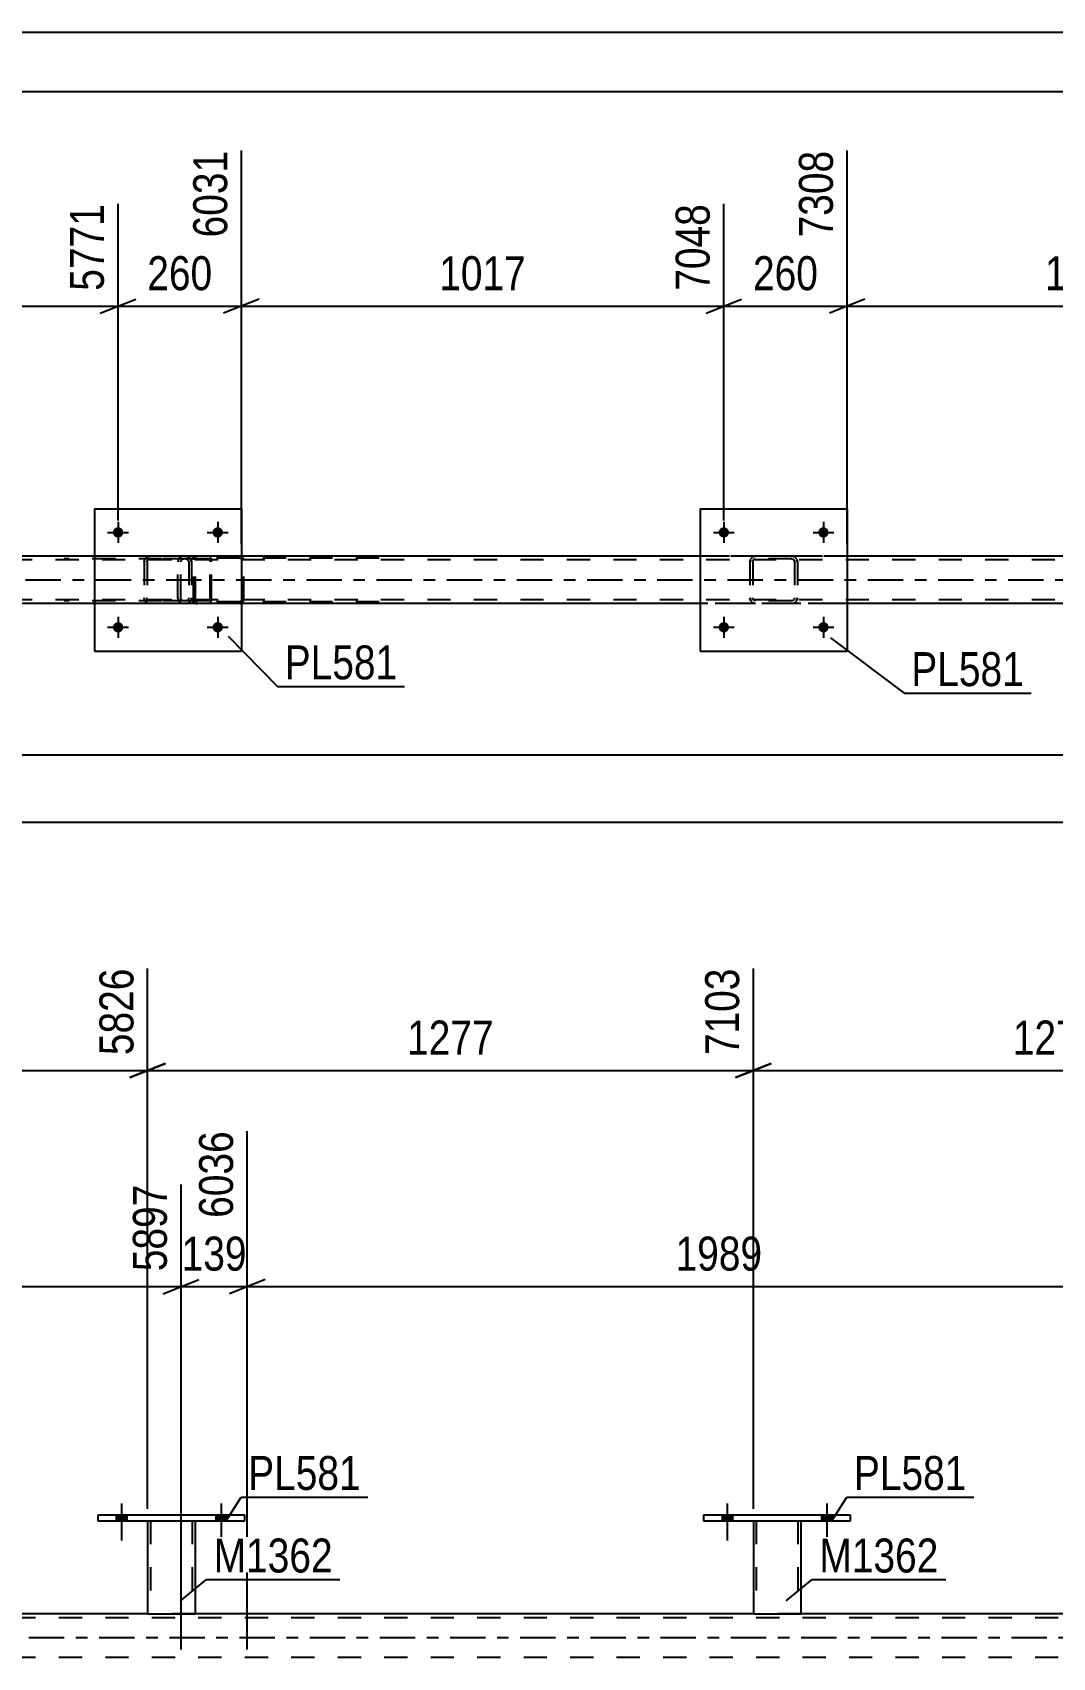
# Model space of a CAD drawing. Header units: millimetres. Extents: x 0 to 841, y 0 to 594.
# Drawn here: x 273 to 359, y 457 to 594 of the extents above; entities that cross this region are included whole.
import ezdxf

# ---------------------------------------------------------------- set-up
doc = ezdxf.new("R2010")
doc.units = ezdxf.units.MM
doc.linetypes.add('DXK_LINE_DOT2', pattern=[3.9198, 1.9599, -1.9599])
doc.linetypes.add('DXK_LINE_DOT3', pattern=[5.9187, 2.979, -0.9799, 0.9799, -0.9799])
doc.styles.add('Arial Narrow', font='ARIALN.TTF', dxfattribs={"height": 0.2})

# ---------------------------------------------------------------- blocks, each defined once
blk = doc.blocks.new('Unknown-814748373-1133')
at = {"color": 5, "linetype": 'Continuous'}
for p, q in [((841, 594), (0, 594)), ((836, 589), (5, 589))]:
    blk.add_line(p, q, dxfattribs=at)
blk = doc.blocks.new('Bolt-814748373-4834 - 4824')
at = {"linetype": 'Continuous'}
for points in [[(280.63, 551.84, -1), (279.75, 551.84, -1)], [(289.03, 551.84, -1), (288.15, 551.84, -1)]]:
    blk.add_hatch(color=1, dxfattribs=at).paths.add_polyline_path(points)
at = {"color": 1, "linetype": 'Continuous'}
for p, q in [((280.19, 552.72), (280.19, 550.96)), ((288.59, 552.72), (288.59, 550.96)), ((279.31, 551.84), (281.07, 551.84)), ((287.71, 551.84), (289.47, 551.84))]:
    blk.add_line(p, q, dxfattribs=at)
blk = doc.blocks.new('Bolt-814748373-4835 - 4824')
at = {"linetype": 'Continuous'}
for points in [[(280.63, 543.84, -1), (279.75, 543.84, -1)], [(289.03, 543.84, -1), (288.15, 543.84, -1)]]:
    blk.add_hatch(color=1, dxfattribs=at).paths.add_polyline_path(points)
at = {"color": 1, "linetype": 'Continuous'}
for p, q in [((280.19, 544.72), (280.19, 542.96)), ((288.59, 544.72), (288.59, 542.96)), ((279.31, 543.84), (281.07, 543.84)), ((287.71, 543.84), (289.47, 543.84))]:
    blk.add_line(p, q, dxfattribs=at)
blk = doc.blocks.new('Bolt-814748373-4836 - 4824')
at = {"linetype": 'Continuous'}
for points in [[(331.71, 551.84, -1), (330.83, 551.84, -1)], [(340.11, 551.84, -1), (339.23, 551.84, -1)]]:
    blk.add_hatch(color=1, dxfattribs=at).paths.add_polyline_path(points)
at = {"color": 1, "linetype": 'Continuous'}
for p, q in [((331.27, 552.72), (331.27, 550.96)), ((339.67, 552.72), (339.67, 550.96)), ((330.39, 551.84), (332.15, 551.84)), ((338.79, 551.84), (340.55, 551.84))]:
    blk.add_line(p, q, dxfattribs=at)
blk = doc.blocks.new('Bolt-814748373-4837 - 4824')
at = {"linetype": 'Continuous'}
for points in [[(331.71, 543.84, -1), (330.83, 543.84, -1)], [(340.11, 543.84, -1), (339.23, 543.84, -1)]]:
    blk.add_hatch(color=1, dxfattribs=at).paths.add_polyline_path(points)
at = {"color": 1, "linetype": 'Continuous'}
for p, q in [((331.27, 544.72), (331.27, 542.96)), ((339.67, 544.72), (339.67, 542.96)), ((330.39, 543.84), (332.15, 543.84)), ((338.79, 543.84), (340.55, 543.84))]:
    blk.add_line(p, q, dxfattribs=at)
blk = doc.blocks.new('Part-814748373-4888 - 4824')
at = {"color": 2, "linetype": 'Continuous'}
for p, q in [((329.27, 553.84), (329.27, 541.84)), ((329.27, 553.84), (341.67, 553.84)), ((341.67, 553.84), (341.67, 541.84)), ((329.27, 541.84), (341.67, 541.84))]:
    blk.add_line(p, q, dxfattribs=at)
blk = doc.blocks.new('Part-814748373-4960 - 4824')
at = {"color": 7, "linetype": 'DXK_LINE_DOT2'}
for p, q in [((287.81, 549.84), (275.65, 549.84)), ((287.81, 549.6), (275.65, 549.6)), ((285.26, 549.54), (285.22, 549.36)), ((285.49, 549.45), (285.54, 549.53)), ((285.72, 549.84), (285.53, 549.8)), ((285.54, 549.53), (285.62, 549.58)), ((285.62, 549.58), (285.72, 549.6)), ((286.54, 549.6), (286.54, 549.84)), ((287.91, 549.8), (287.81, 549.84)), ((287.81, 549.6), (287.86, 549.58)), ((287.86, 549.58), (287.91, 549.53)), ((288, 549.7), (287.91, 549.8)), ((287.91, 549.53), (287.94, 549.45)), ((288.06, 549.54), (288, 549.7)), ((288.08, 549.36), (288.06, 549.54)), ((285.22, 546.32), (285.22, 549.36)), ((285.47, 549.36), (285.49, 549.45)), ((285.47, 546.32), (285.47, 549.36)), ((287.94, 549.45), (287.95, 549.36)), ((287.95, 546.32), (287.95, 549.36)), ((288.08, 546.32), (288.08, 549.36)), ((287.81, 546.08), (275.65, 546.08)), ((287.81, 545.84), (275.65, 545.84)), ((285.22, 546.32), (285.26, 546.13)), ((285.49, 546.22), (285.47, 546.32)), ((285.54, 546.15), (285.49, 546.22)), ((285.53, 545.87), (285.72, 545.84)), ((285.62, 546.09), (285.54, 546.15)), ((285.72, 546.08), (285.62, 546.09)), ((286.54, 545.84), (286.54, 546.08)), ((287.86, 546.09), (287.81, 546.08)), ((287.81, 545.84), (287.91, 545.87)), ((287.91, 546.15), (287.86, 546.09)), ((287.94, 546.22), (287.91, 546.15)), ((287.91, 545.87), (288, 545.98)), ((287.95, 546.32), (287.94, 546.22)), ((288, 545.98), (288.06, 546.13)), ((288.06, 546.13), (288.08, 546.32))]:
    blk.add_line(p, q, dxfattribs=at)
for centre, start, end in [((285.71, 549.34), 111.1941, 156.1506), ((285.71, 546.33), 203.8494, 248.8059)]:
    blk.add_arc(centre, 0.492, start, end, dxfattribs=at)
blk = doc.blocks.new('Part-814748373-4882 - 4824')
at = {"color": 2, "linetype": 'Continuous'}
for p, q in [((278.19, 553.84), (278.19, 541.84)), ((278.19, 553.84), (290.59, 553.84)), ((290.59, 553.84), (290.59, 541.84)), ((278.19, 541.84), (290.59, 541.84))]:
    blk.add_line(p, q, dxfattribs=at)
blk = doc.blocks.new('Part-814748373-4883 - 4824')
at = {"color": 7, "linetype": 'DXK_LINE_DOT2'}
for p, q in [((282.39, 549.36), (282.43, 549.54)), ((282.43, 549.54), (282.39, 549.36)), ((282.65, 549.45), (282.7, 549.53)), ((282.69, 549.8), (282.87, 549.84)), ((282.87, 549.84), (282.69, 549.8)), ((282.7, 549.53), (282.78, 549.58)), ((282.78, 549.58), (282.87, 549.6)), ((285.91, 549.84), (282.87, 549.84)), ((285.91, 549.6), (282.87, 549.6)), ((285.91, 549.84), (286.09, 549.8)), ((286.09, 549.8), (285.91, 549.84)), ((285.91, 549.6), (286, 549.58)), ((286, 549.58), (286.08, 549.53)), ((286.08, 549.53), (286.13, 549.45)), ((286.35, 549.54), (286.39, 549.36)), ((286.39, 549.36), (286.35, 549.54)), ((282.39, 549.36), (282.39, 546.32)), ((282.63, 549.36), (282.65, 549.45)), ((282.63, 549.36), (282.63, 546.32)), ((286.13, 549.45), (286.15, 549.36)), ((286.15, 549.36), (286.15, 546.32)), ((286.39, 549.36), (286.39, 546.32)), ((282.43, 546.13), (282.39, 546.32)), ((282.39, 546.32), (282.43, 546.13)), ((282.65, 546.22), (282.63, 546.32)), ((282.7, 546.15), (282.65, 546.22)), ((282.87, 545.84), (282.69, 545.87)), ((282.69, 545.87), (282.87, 545.84)), ((282.78, 546.09), (282.7, 546.15)), ((282.87, 546.08), (282.78, 546.09)), ((285.91, 546.08), (282.87, 546.08)), ((285.91, 545.84), (282.87, 545.84)), ((286, 546.09), (285.91, 546.08)), ((286.09, 545.87), (285.91, 545.84)), ((285.91, 545.84), (286.09, 545.87)), ((286.08, 546.15), (286, 546.09)), ((286.13, 546.22), (286.08, 546.15)), ((286.15, 546.32), (286.13, 546.22)), ((286.39, 546.32), (286.35, 546.13)), ((286.35, 546.13), (286.39, 546.32))]:
    blk.add_line(p, q, dxfattribs=at)
at = {"color": 7, "linetype": 'DXK_LINE_DOT3'}
blk.add_line((284.39, 547.84), (284.39, 547.84), dxfattribs=at)
at = {"color": 7, "linetype": 'DXK_LINE_DOT2'}
for centre, start, end in [((282.87, 549.36), 112.5, 157.5), ((282.87, 549.36), 112.5, 157.5), ((285.91, 549.36), 22.5, 67.5), ((285.91, 549.36), 22.5, 67.5), ((282.87, 546.32), 202.5, 247.5), ((282.87, 546.32), 202.5, 247.5), ((285.91, 546.32), 292.5, 337.5), ((285.91, 546.32), 292.5, 337.5)]:
    blk.add_arc(centre, 0.48, start, end, dxfattribs=at)
blk = doc.blocks.new('Part-814748373-4889 - 4824')
at = {"color": 7, "linetype": 'DXK_LINE_DOT2'}
for p, q in [((333.47, 549.36), (333.51, 549.54)), ((333.51, 549.54), (333.47, 549.36)), ((333.73, 549.45), (333.78, 549.53)), ((333.77, 549.8), (333.95, 549.84)), ((333.95, 549.84), (333.77, 549.8)), ((333.78, 549.53), (333.86, 549.58)), ((333.86, 549.58), (333.95, 549.6)), ((336.99, 549.84), (333.95, 549.84)), ((336.99, 549.6), (333.95, 549.6)), ((336.99, 549.84), (337.17, 549.8)), ((337.17, 549.8), (336.99, 549.84)), ((336.99, 549.6), (337.08, 549.58)), ((337.08, 549.58), (337.16, 549.53)), ((337.16, 549.53), (337.21, 549.45)), ((337.43, 549.54), (337.47, 549.36)), ((337.47, 549.36), (337.43, 549.54)), ((333.47, 549.36), (333.47, 546.32)), ((333.71, 549.36), (333.73, 549.45)), ((333.71, 549.36), (333.71, 546.32)), ((337.21, 549.45), (337.23, 549.36)), ((337.23, 549.36), (337.23, 546.32)), ((337.47, 549.36), (337.47, 546.32)), ((333.51, 546.13), (333.47, 546.32)), ((333.47, 546.32), (333.51, 546.13)), ((333.73, 546.22), (333.71, 546.32)), ((333.78, 546.15), (333.73, 546.22)), ((333.95, 545.84), (333.77, 545.87)), ((333.77, 545.87), (333.95, 545.84)), ((333.86, 546.09), (333.78, 546.15)), ((333.95, 546.08), (333.86, 546.09)), ((336.99, 546.08), (333.95, 546.08)), ((336.99, 545.84), (333.95, 545.84)), ((337.08, 546.09), (336.99, 546.08)), ((337.17, 545.87), (336.99, 545.84)), ((336.99, 545.84), (337.17, 545.87)), ((337.16, 546.15), (337.08, 546.09)), ((337.21, 546.22), (337.16, 546.15)), ((337.23, 546.32), (337.21, 546.22)), ((337.47, 546.32), (337.43, 546.13)), ((337.43, 546.13), (337.47, 546.32))]:
    blk.add_line(p, q, dxfattribs=at)
at = {"color": 7, "linetype": 'DXK_LINE_DOT3'}
blk.add_line((335.47, 547.84), (335.47, 547.84), dxfattribs=at)
at = {"color": 7, "linetype": 'DXK_LINE_DOT2'}
for centre, start, end in [((333.95, 549.36), 112.5, 157.5), ((333.95, 549.36), 112.5, 157.5), ((336.99, 549.36), 22.5, 67.5), ((336.99, 549.36), 22.5, 67.5), ((333.95, 546.32), 202.5, 247.5), ((333.95, 546.32), 202.5, 247.5), ((336.99, 546.32), 292.5, 337.5), ((336.99, 546.32), 292.5, 337.5)]:
    blk.add_arc(centre, 0.48, start, end, dxfattribs=at)
blk = doc.blocks.new('Part-814748373-4961 - 4824')
at = {"color": 7, "linetype": 'DXK_LINE_DOT2'}
for p, q in [((286.56, 549.64), (286.54, 549.52)), ((286.71, 549.52), (286.72, 549.58)), ((286.72, 549.58), (286.76, 549.63)), ((286.88, 549.84), (286.75, 549.81)), ((286.76, 549.63), (286.81, 549.66)), ((286.81, 549.66), (286.88, 549.68)), ((302.2, 549.84), (286.88, 549.84)), ((302.2, 549.68), (286.88, 549.68)), ((290.58, 549.81), (290.45, 549.84)), ((290.45, 549.68), (290.52, 549.66)), ((290.52, 549.66), (290.57, 549.63)), ((290.57, 549.63), (290.61, 549.58)), ((290.61, 549.58), (290.62, 549.52)), ((290.79, 549.52), (290.77, 549.64)), ((286.54, 546.16), (286.54, 549.52)), ((286.71, 546.16), (286.71, 549.52)), ((290.62, 546.16), (290.62, 549.52)), ((290.79, 546.16), (290.79, 549.52)), ((286.54, 546.16), (286.56, 546.03)), ((286.72, 546.09), (286.71, 546.16)), ((286.76, 546.04), (286.72, 546.09)), ((286.75, 545.86), (286.88, 545.84)), ((286.81, 546.01), (286.76, 546.04)), ((286.88, 546), (286.81, 546.01)), ((302.2, 546), (286.88, 546)), ((302.2, 545.84), (286.88, 545.84)), ((290.52, 546.01), (290.45, 546)), ((290.45, 545.84), (290.58, 545.86)), ((290.57, 546.04), (290.52, 546.01)), ((290.61, 546.09), (290.57, 546.04)), ((290.62, 546.16), (290.61, 546.09)), ((290.77, 546.03), (290.79, 546.16))]:
    blk.add_line(p, q, dxfattribs=at)
for centre, start, end in [((286.86, 549.5), 110.7583, 155.68), ((290.46, 549.5), 24.32, 69.2417), ((286.86, 546.17), 204.32, 249.2417), ((290.46, 546.17), 290.7583, 335.68)]:
    blk.add_arc(centre, 0.331, start, end, dxfattribs=at)
blk = doc.blocks.new('Part-814748373-5024 - 4824')
at = {"color": 7, "linetype": 'DXK_LINE_DOT2'}
for p, q in [((770.77, 549.84), (124.95, 549.84)), ((290.59, 549.84), (278.19, 549.84)), ((341.67, 549.84), (329.27, 549.84)), ((770.77, 549.52), (106.67, 549.52)), ((770.77, 546.16), (106.67, 546.16)), ((767.61, 545.84), (106.67, 545.84)), ((290.59, 545.84), (278.19, 545.84)), ((341.67, 545.84), (329.27, 545.84))]:
    blk.add_line(p, q, dxfattribs=at)
at = {"color": 2, "linetype": 'Continuous'}
for p, q in [((278.19, 549.84), (239.51, 549.84)), ((329.27, 549.84), (290.59, 549.84)), ((380.35, 549.84), (341.67, 549.84)), ((278.19, 545.84), (239.51, 545.84)), ((329.27, 545.84), (290.59, 545.84)), ((380.35, 545.84), (341.67, 545.84))]:
    blk.add_line(p, q, dxfattribs=at)
at = {"color": 7, "linetype": 'DXK_LINE_DOT3'}
blk.add_line((106.67, 547.84), (770.77, 547.84), dxfattribs=at)
blk = doc.blocks.new('Bolt-814748373-3016 - 3007')
at = {"linetype": 'Continuous'}
for points in [[(331.12, 468.48), (332, 468.48), (332, 468.96), (331.12, 468.96)], [(339.52, 468.48), (340.4, 468.48), (340.4, 468.96), (339.52, 468.96)]]:
    blk.add_hatch(color=1, dxfattribs=at).paths.add_polyline_path(points)
at = {"color": 1, "linetype": 'Continuous'}
for p, q in [((331.12, 468.96), (331.12, 468.48)), ((331.56, 469.96), (331.56, 466.84)), ((332, 468.96), (332, 468.48)), ((339.52, 468.96), (339.52, 468.48)), ((339.96, 469.96), (339.96, 466.84)), ((340.4, 468.96), (340.4, 468.48))]:
    blk.add_line(p, q, dxfattribs=at)
blk = doc.blocks.new('Bolt-814748373-3017 - 3007')
at = {"linetype": 'Continuous'}
for points in [[(331.12, 468.48), (332, 468.48), (332, 468.96), (331.12, 468.96)], [(339.52, 468.48), (340.4, 468.48), (340.4, 468.96), (339.52, 468.96)]]:
    blk.add_hatch(color=1, dxfattribs=at).paths.add_polyline_path(points)
at = {"color": 1, "linetype": 'Continuous'}
for p, q in [((331.12, 468.96), (331.12, 468.48)), ((331.56, 469.96), (331.56, 466.84)), ((332, 468.96), (332, 468.48)), ((339.52, 468.96), (339.52, 468.48)), ((339.96, 469.96), (339.96, 466.84)), ((340.4, 468.96), (340.4, 468.48))]:
    blk.add_line(p, q, dxfattribs=at)
blk = doc.blocks.new('Bolt-814748373-3018 - 3007')
at = {"linetype": 'Continuous'}
for points in [[(280.04, 468.48), (280.92, 468.48), (280.92, 468.96), (280.04, 468.96)], [(288.44, 468.48), (289.32, 468.48), (289.32, 468.96), (288.44, 468.96)]]:
    blk.add_hatch(color=1, dxfattribs=at).paths.add_polyline_path(points)
at = {"color": 1, "linetype": 'Continuous'}
for p, q in [((280.04, 468.96), (280.04, 468.48)), ((280.48, 469.96), (280.48, 466.84)), ((280.92, 468.96), (280.92, 468.48)), ((288.44, 468.96), (288.44, 468.48)), ((288.88, 469.96), (288.88, 466.84)), ((289.32, 468.96), (289.32, 468.48))]:
    blk.add_line(p, q, dxfattribs=at)
blk = doc.blocks.new('Bolt-814748373-3019 - 3007')
at = {"linetype": 'Continuous'}
for points in [[(280.04, 468.48), (280.92, 468.48), (280.92, 468.96), (280.04, 468.96)], [(288.44, 468.48), (289.32, 468.48), (289.32, 468.96), (288.44, 468.96)]]:
    blk.add_hatch(color=1, dxfattribs=at).paths.add_polyline_path(points)
at = {"color": 1, "linetype": 'Continuous'}
for p, q in [((280.04, 468.96), (280.04, 468.48)), ((280.48, 469.96), (280.48, 466.84)), ((280.92, 468.96), (280.92, 468.48)), ((288.44, 468.96), (288.44, 468.48)), ((288.88, 469.96), (288.88, 466.84)), ((289.32, 468.96), (289.32, 468.48))]:
    blk.add_line(p, q, dxfattribs=at)
blk = doc.blocks.new('Part-814748373-3147 - 3007')
at = {"color": 7, "linetype": 'DXK_LINE_DOT2'}
for p, q in [((333.76, 468.49), (337.76, 468.49)), ((333.76, 468.48), (333.76, 468.49)), ((333.76, 468.49), (333.76, 468.48)), ((334, 468.49), (334, 460.64)), ((337.52, 468.49), (337.52, 460.64)), ((337.76, 468.49), (337.76, 468.48)), ((337.76, 468.48), (337.76, 468.49)), ((337.46, 460.64), (337.5, 460.64)), ((337.46, 460.64), (337.5, 460.64)), ((337.5, 460.64), (337.52, 460.64)), ((337.5, 460.64), (337.52, 460.64))]:
    blk.add_line(p, q, dxfattribs=at)
at = {"color": 2, "linetype": 'Continuous'}
for p, q in [((333.76, 468.48), (333.76, 460.64)), ((337.76, 468.48), (337.76, 460.64)), ((333.76, 460.64), (337.76, 460.64))]:
    blk.add_line(p, q, dxfattribs=at)
blk = doc.blocks.new('Part-814748373-3152 - 3007')
at = {"color": 2, "linetype": 'Continuous'}
for p, q in [((329.56, 468.96), (329.56, 468.48)), ((341.96, 468.96), (329.56, 468.96)), ((341.96, 468.48), (341.96, 468.96)), ((329.56, 468.48), (341.96, 468.48))]:
    blk.add_line(p, q, dxfattribs=at)
blk = doc.blocks.new('Part-814748373-3157 - 3007')
at = {"color": 7, "linetype": 'DXK_LINE_DOT2'}
for p, q in [((282.68, 468.49), (286.68, 468.49)), ((282.68, 468.48), (282.68, 468.49)), ((282.68, 468.49), (282.68, 468.48)), ((282.92, 468.49), (282.92, 460.64)), ((286.44, 468.49), (286.44, 460.64)), ((286.68, 468.49), (286.68, 468.48)), ((286.68, 468.48), (286.68, 468.49)), ((286.38, 460.64), (286.42, 460.64)), ((286.38, 460.64), (286.42, 460.64)), ((286.42, 460.64), (286.44, 460.64)), ((286.42, 460.64), (286.44, 460.64))]:
    blk.add_line(p, q, dxfattribs=at)
at = {"color": 2, "linetype": 'Continuous'}
for p, q in [((282.68, 468.48), (282.68, 460.64)), ((286.68, 468.48), (286.68, 460.64)), ((282.68, 460.64), (286.68, 460.64))]:
    blk.add_line(p, q, dxfattribs=at)
blk = doc.blocks.new('Part-814748373-3162 - 3007')
at = {"color": 2, "linetype": 'Continuous'}
for p, q in [((278.48, 468.96), (278.48, 468.48)), ((290.88, 468.96), (278.48, 468.96)), ((290.88, 468.48), (290.88, 468.96)), ((278.48, 468.48), (290.88, 468.48))]:
    blk.add_line(p, q, dxfattribs=at)
blk = doc.blocks.new('Part-814748373-3316 - 3007')
at = {"color": 2, "linetype": 'Continuous'}
for p, q in [((282.68, 460.64), (235.6, 460.64)), ((333.76, 460.64), (286.68, 460.64)), ((384.84, 460.64), (337.76, 460.64))]:
    blk.add_line(p, q, dxfattribs=at)
at = {"color": 7, "linetype": 'DXK_LINE_DOT2'}
for p, q in [((286.68, 460.64), (282.68, 460.64)), ((337.76, 460.64), (333.76, 460.64)), ((771.05, 460.32), (106.95, 460.32)), ((771.05, 456.96), (106.95, 456.96))]:
    blk.add_line(p, q, dxfattribs=at)
at = {"color": 7, "linetype": 'DXK_LINE_DOT3'}
blk.add_line((106.95, 458.64), (771.05, 458.64), dxfattribs=at)
blk = doc.blocks.new('StraightDimension-814748373-5067 - 4824')
at = {"color": 7, "linetype": 'Continuous'}
blk.add_line((64.11, 527.4), (771.41, 527.4), dxfattribs=at)
blk = doc.blocks.new('StraightDimension-814748373-5413 - 4824')
at = {"color": 7, "linetype": 'Continuous'}
for p, q in [((341.67, 550.84), (341.67, 584.04)), ((382.35, 552.84), (382.35, 579.54)), ((343.17, 571.52), (340.17, 570.32)), ((380.85, 570.32), (383.85, 571.52)), ((341.67, 570.92), (382.35, 570.92))]:
    blk.add_line(p, q, dxfattribs=at)
at = {"color": 0}
blk.add_wipeout([(366.27, 571.67), (366.27, 575.87), (357.75, 575.87), (357.75, 571.67)], dxfattribs=at)
at = {"color": 3, "style": 'Arial Narrow'}
blk.add_text('1017', height=2.863, dxfattribs=at).set_placement((358.35, 572.27))
at = {"color": 0, "linetype": 'Continuous'}
blk.add_wipeout([(381.75, 580.14), (377.55, 580.14), (377.55, 571.62), (381.75, 571.62)], dxfattribs=at)
at = {"color": 3, "linetype": 'Continuous', "style": 'Arial Narrow'}
blk.add_text('8325', height=2.863, rotation=90.0002, dxfattribs=at).set_placement((381.15, 572.22))
blk = doc.blocks.new('StraightDimension-814748373-5431 - 4824')
at = {"color": 7, "linetype": 'Continuous'}
for p, q in [((341.67, 550.84), (341.67, 584.04)), ((331.27, 552.84), (331.27, 579.54)), ((329.77, 570.32), (332.77, 571.52)), ((343.17, 571.52), (340.17, 570.32)), ((331.27, 570.92), (341.67, 570.92))]:
    blk.add_line(p, q, dxfattribs=at)
at = {"color": 0}
blk.add_wipeout([(339.81, 571.67), (339.81, 575.87), (333.13, 575.87), (333.13, 571.67)], dxfattribs=at)
at = {"color": 3, "style": 'Arial Narrow'}
blk.add_text('260', height=2.863, dxfattribs=at).set_placement((333.73, 572.27))
at = {"color": 0, "linetype": 'Continuous'}
blk.add_wipeout([(341.07, 584.64), (336.87, 584.64), (336.87, 576.12), (341.07, 576.12)], dxfattribs=at)
at = {"color": 3, "linetype": 'Continuous', "style": 'Arial Narrow'}
blk.add_text('7308', height=2.863, rotation=90.0002, dxfattribs=at).set_placement((340.47, 576.72))
blk = doc.blocks.new('StraightDimension-814748373-5449 - 4824')
at = {"color": 7, "linetype": 'Continuous'}
for p, q in [((290.59, 550.84), (290.59, 584.04)), ((331.27, 552.84), (331.27, 579.54)), ((292.09, 571.52), (289.09, 570.32)), ((329.77, 570.32), (332.77, 571.52)), ((290.59, 570.92), (331.27, 570.92))]:
    blk.add_line(p, q, dxfattribs=at)
at = {"color": 0}
blk.add_wipeout([(315.19, 571.67), (315.19, 575.87), (306.67, 575.87), (306.67, 571.67)], dxfattribs=at)
at = {"color": 3, "style": 'Arial Narrow'}
blk.add_text('1017', height=2.863, dxfattribs=at).set_placement((307.27, 572.27))
at = {"color": 0, "linetype": 'Continuous'}
blk.add_wipeout([(330.67, 580.14), (326.47, 580.14), (326.47, 571.62), (330.67, 571.62)], dxfattribs=at)
at = {"color": 3, "linetype": 'Continuous', "style": 'Arial Narrow'}
blk.add_text('7048', height=2.863, rotation=90.0002, dxfattribs=at).set_placement((330.07, 572.22))
blk = doc.blocks.new('StraightDimension-814748373-5467 - 4824')
at = {"color": 7, "linetype": 'Continuous'}
for p, q in [((290.59, 550.84), (290.59, 584.04)), ((280.19, 552.84), (280.19, 579.54)), ((278.69, 570.32), (281.69, 571.52)), ((292.09, 571.52), (289.09, 570.32)), ((280.19, 570.92), (290.59, 570.92))]:
    blk.add_line(p, q, dxfattribs=at)
at = {"color": 0}
blk.add_wipeout([(288.73, 571.67), (288.73, 575.87), (282.05, 575.87), (282.05, 571.67)], dxfattribs=at)
at = {"color": 3, "style": 'Arial Narrow'}
blk.add_text('260', height=2.863, dxfattribs=at).set_placement((282.65, 572.27))
at = {"color": 0, "linetype": 'Continuous'}
blk.add_wipeout([(289.99, 584.64), (285.79, 584.64), (285.79, 576.12), (289.99, 576.12)], dxfattribs=at)
at = {"color": 3, "linetype": 'Continuous', "style": 'Arial Narrow'}
blk.add_text('6031', height=2.863, rotation=90.0002, dxfattribs=at).set_placement((289.39, 576.72))
blk = doc.blocks.new('StraightDimension-814748373-5485 - 4824')
at = {"color": 7, "linetype": 'Continuous'}
for p, q in [((239.51, 550.84), (239.51, 584.04)), ((280.19, 552.84), (280.19, 579.54)), ((241.01, 571.52), (238.01, 570.32)), ((278.69, 570.32), (281.69, 571.52)), ((239.51, 570.92), (280.19, 570.92))]:
    blk.add_line(p, q, dxfattribs=at)
at = {"color": 0}
blk.add_wipeout([(264.1, 571.67), (264.1, 575.87), (255.59, 575.87), (255.59, 571.67)], dxfattribs=at)
at = {"color": 3, "style": 'Arial Narrow'}
blk.add_text('1017', height=2.863, dxfattribs=at).set_placement((256.19, 572.27))
at = {"color": 0, "linetype": 'Continuous'}
blk.add_wipeout([(279.59, 580.14), (275.39, 580.14), (275.39, 571.62), (279.59, 571.62)], dxfattribs=at)
at = {"color": 3, "linetype": 'Continuous', "style": 'Arial Narrow'}
blk.add_text('5771', height=2.863, rotation=90.0002, dxfattribs=at).set_placement((278.99, 572.22))
blk = doc.blocks.new('StraightDimension-814748373-8687 - 4824')
at = {"color": 7, "linetype": 'Continuous'}
blk.add_line((64.75, 533.08), (770.77, 533.08), dxfattribs=at)
blk = doc.blocks.new('StraightDimension-814748373-4062 - 3007')
at = {"color": 7, "linetype": 'Continuous'}
for p, q in [((291.08, 457.64), (291.08, 501.35)), ((285.5, 457.64), (285.5, 496.85)), ((284, 487.64), (287, 488.84)), ((285.5, 488.24), (291.08, 488.24)), ((292.58, 488.84), (289.58, 487.64))]:
    blk.add_line(p, q, dxfattribs=at)
at = {"color": 0}
blk.add_wipeout([(291.63, 488.99), (291.63, 493.19), (284.95, 493.19), (284.95, 488.99)], dxfattribs=at)
at = {"color": 3, "style": 'Arial Narrow'}
blk.add_text('139', height=2.863, dxfattribs=at).set_placement((285.55, 489.59))
at = {"color": 0, "linetype": 'Continuous'}
blk.add_wipeout([(290.48, 501.95), (286.28, 501.95), (286.28, 493.44), (290.48, 493.44)], dxfattribs=at)
at = {"color": 3, "linetype": 'Continuous', "style": 'Arial Narrow'}
blk.add_text('6036', height=2.863, rotation=90.0002, dxfattribs=at).set_placement((289.88, 494.04))
blk = doc.blocks.new('StraightDimension-814748373-4081 - 3007')
at = {"color": 7, "linetype": 'Continuous'}
for p, q in [((291.08, 457.64), (291.08, 501.35)), ((370.64, 457.64), (370.64, 496.85)), ((292.58, 488.84), (289.58, 487.64)), ((291.08, 488.24), (370.64, 488.24)), ((369.14, 487.64), (372.14, 488.84))]:
    blk.add_line(p, q, dxfattribs=at)
at = {"color": 0}
blk.add_wipeout([(335.12, 488.99), (335.12, 493.19), (326.6, 493.19), (326.6, 488.99)], dxfattribs=at)
at = {"color": 3, "style": 'Arial Narrow'}
blk.add_text('1989', height=2.863, dxfattribs=at).set_placement((327.2, 489.59))
at = {"color": 0, "linetype": 'Continuous'}
blk.add_wipeout([(370.04, 497.45), (365.84, 497.45), (365.84, 488.94), (370.04, 488.94)], dxfattribs=at)
at = {"color": 3, "linetype": 'Continuous', "style": 'Arial Narrow'}
blk.add_text('8025', height=2.863, rotation=90.0002, dxfattribs=at).set_placement((369.44, 489.54))
blk = doc.blocks.new('StraightDimension-814748373-4400 - 3007')
at = {"color": 7, "linetype": 'Continuous'}
for p, q in [((333.76, 469.49), (333.76, 515.07)), ((384.84, 469.49), (384.84, 515.07)), ((335.26, 507.06), (332.26, 505.86)), ((383.34, 505.86), (386.34, 507.06)), ((333.76, 506.46), (384.84, 506.46))]:
    blk.add_line(p, q, dxfattribs=at)
at = {"color": 0}
blk.add_wipeout([(363.55, 507.21), (363.55, 511.41), (355.04, 511.41), (355.04, 507.21)], dxfattribs=at)
at = {"color": 3, "style": 'Arial Narrow'}
blk.add_text('1277', height=2.863, dxfattribs=at).set_placement((355.64, 507.81))
at = {"color": 0, "linetype": 'Continuous'}
blk.add_wipeout([(384.24, 515.67), (380.04, 515.67), (380.04, 507.15), (384.24, 507.15)], dxfattribs=at)
at = {"color": 3, "linetype": 'Continuous', "style": 'Arial Narrow'}
blk.add_text('8380', height=2.863, rotation=90.0002, dxfattribs=at).set_placement((383.64, 507.76))
blk = doc.blocks.new('StraightDimension-814748373-4390 - 3007')
at = {"color": 7, "linetype": 'Continuous'}
for p, q in [((282.68, 469.49), (282.68, 515.07)), ((333.76, 469.49), (333.76, 515.07)), ((284.18, 507.06), (281.18, 505.86)), ((332.26, 505.86), (335.26, 507.06)), ((282.68, 506.46), (333.76, 506.46))]:
    blk.add_line(p, q, dxfattribs=at)
at = {"color": 0}
blk.add_wipeout([(312.47, 507.21), (312.47, 511.41), (303.96, 511.41), (303.96, 507.21)], dxfattribs=at)
at = {"color": 3, "style": 'Arial Narrow'}
blk.add_text('1277', height=2.863, dxfattribs=at).set_placement((304.56, 507.81))
at = {"color": 0, "linetype": 'Continuous'}
blk.add_wipeout([(333.16, 515.67), (328.96, 515.67), (328.96, 507.15), (333.16, 507.15)], dxfattribs=at)
at = {"color": 3, "linetype": 'Continuous', "style": 'Arial Narrow'}
blk.add_text('7103', height=2.863, rotation=90.0002, dxfattribs=at).set_placement((332.56, 507.76))
blk = doc.blocks.new('StraightDimension-814748373-4038 - 3007')
at = {"color": 7, "linetype": 'Continuous'}
for p, q in [((205.94, 457.64), (205.94, 501.35)), ((285.5, 457.64), (285.5, 496.85)), ((207.44, 488.84), (204.44, 487.64)), ((205.94, 488.24), (285.5, 488.24)), ((284, 487.64), (287, 488.84))]:
    blk.add_line(p, q, dxfattribs=at)
at = {"color": 0}
blk.add_wipeout([(249.98, 488.99), (249.98, 493.19), (241.47, 493.19), (241.47, 488.99)], dxfattribs=at)
at = {"color": 3, "style": 'Arial Narrow'}
blk.add_text('1989', height=2.863, dxfattribs=at).set_placement((242.07, 489.59))
at = {"color": 0, "linetype": 'Continuous'}
blk.add_wipeout([(284.9, 497.45), (280.7, 497.45), (280.7, 488.94), (284.9, 488.94)], dxfattribs=at)
at = {"color": 3, "linetype": 'Continuous', "style": 'Arial Narrow'}
blk.add_text('5897', height=2.863, rotation=90.0002, dxfattribs=at).set_placement((284.3, 489.54))
blk = doc.blocks.new('StraightDimension-814748373-4380 - 3007')
at = {"color": 7, "linetype": 'Continuous'}
for p, q in [((231.6, 469.49), (231.6, 515.07)), ((282.68, 469.49), (282.68, 515.07)), ((233.1, 507.06), (230.1, 505.86)), ((281.18, 505.86), (284.18, 507.06)), ((231.6, 506.46), (282.68, 506.46))]:
    blk.add_line(p, q, dxfattribs=at)
at = {"color": 0}
blk.add_wipeout([(261.39, 507.21), (261.39, 511.41), (252.88, 511.41), (252.88, 507.21)], dxfattribs=at)
at = {"color": 3, "style": 'Arial Narrow'}
blk.add_text('1277', height=2.863, dxfattribs=at).set_placement((253.48, 507.81))
at = {"color": 0, "linetype": 'Continuous'}
blk.add_wipeout([(282.08, 515.67), (277.88, 515.67), (277.88, 507.15), (282.08, 507.15)], dxfattribs=at)
at = {"color": 3, "linetype": 'Continuous', "style": 'Arial Narrow'}
blk.add_text('5826', height=2.863, rotation=90.0002, dxfattribs=at).set_placement((281.48, 507.76))
blk = doc.blocks.new('Mark-814748373-4878 - 4824')
at = {"color": 0}
blk.add_wipeout([(303.75, 539.45), (303.75, 542.45), (294.24, 542.45), (294.24, 539.45)], dxfattribs=at)
blk.add_wipeout([(303.75, 539.45), (303.75, 542.45), (294.24, 542.45), (294.24, 539.45)], dxfattribs=at)
at = {"color": 30, "linetype": 'Continuous'}
for p, q in [((289.46, 543.08), (293.64, 538.85)), ((293.64, 538.85), (304.35, 538.85))]:
    blk.add_line(p, q, dxfattribs=at)
at = {"color": 3, "style": 'Arial Narrow'}
blk.add_text('PL581', height=2.863, dxfattribs=at).set_placement((294.24, 539.45))
blk = doc.blocks.new('Mark-814748373-4884 - 4824')
at = {"color": 0}
blk.add_wipeout([(356.58, 538.88), (356.58, 541.88), (347.08, 541.88), (347.08, 538.88)], dxfattribs=at)
blk.add_wipeout([(356.58, 538.88), (356.58, 541.88), (347.08, 541.88), (347.08, 538.88)], dxfattribs=at)
at = {"color": 30, "linetype": 'Continuous'}
for p, q in [((340.27, 542.95), (346.48, 538.28)), ((346.48, 538.28), (357.18, 538.28))]:
    blk.add_line(p, q, dxfattribs=at)
at = {"color": 3, "style": 'Arial Narrow'}
blk.add_text('PL581', height=2.863, dxfattribs=at).set_placement((347.08, 538.88))
blk = doc.blocks.new('Mark-814748373-3148 - 3007')
at = {"color": 0}
blk.add_wipeout([(351.74, 471.09), (351.74, 474.09), (342.24, 474.09), (342.24, 471.09)], dxfattribs=at)
blk.add_wipeout([(351.74, 471.09), (351.74, 474.09), (342.24, 474.09), (342.24, 471.09)], dxfattribs=at)
at = {"color": 30, "linetype": 'Continuous'}
for p, q in [((340.37, 468.48), (341.64, 470.49)), ((341.64, 470.49), (352.34, 470.49))]:
    blk.add_line(p, q, dxfattribs=at)
at = {"color": 3, "style": 'Arial Narrow'}
blk.add_text('PL581', height=2.863, dxfattribs=at).set_placement((342.24, 471.09))
blk = doc.blocks.new('Mark-814748373-3143 - 3007')
at = {"color": 0}
blk.add_wipeout([(349.38, 464.13), (349.38, 467.13), (339.33, 467.13), (339.33, 464.13)], dxfattribs=at)
blk.add_wipeout([(349.38, 464.13), (349.38, 467.13), (339.33, 467.13), (339.33, 464.13)], dxfattribs=at)
at = {"color": 30, "linetype": 'Continuous'}
for p, q in [((336.53, 461.75), (338.73, 463.53)), ((338.73, 463.53), (349.98, 463.53))]:
    blk.add_line(p, q, dxfattribs=at)
at = {"color": 3, "style": 'Arial Narrow'}
blk.add_text('M1362', height=2.863, dxfattribs=at).set_placement((339.33, 464.13))
blk = doc.blocks.new('Mark-814748373-3158 - 3007')
at = {"color": 0}
blk.add_wipeout([(300.66, 471.09), (300.66, 474.09), (291.16, 474.09), (291.16, 471.09)], dxfattribs=at)
blk.add_wipeout([(300.66, 471.09), (300.66, 474.09), (291.16, 474.09), (291.16, 471.09)], dxfattribs=at)
at = {"color": 30, "linetype": 'Continuous'}
for p, q in [((289.29, 468.48), (290.56, 470.49)), ((290.56, 470.49), (301.26, 470.49))]:
    blk.add_line(p, q, dxfattribs=at)
at = {"color": 3, "style": 'Arial Narrow'}
blk.add_text('PL581', height=2.863, dxfattribs=at).set_placement((291.16, 471.09))
blk = doc.blocks.new('Mark-814748373-3153 - 3007')
at = {"color": 0}
blk.add_wipeout([(298.3, 464.13), (298.3, 467.13), (288.25, 467.13), (288.25, 464.13)], dxfattribs=at)
blk.add_wipeout([(298.3, 464.13), (298.3, 467.13), (288.25, 467.13), (288.25, 464.13)], dxfattribs=at)
at = {"color": 30, "linetype": 'Continuous'}
for p, q in [((285.45, 461.75), (287.65, 463.53)), ((287.65, 463.53), (298.9, 463.53))]:
    blk.add_line(p, q, dxfattribs=at)
at = {"color": 3, "style": 'Arial Narrow'}
blk.add_text('M1362', height=2.863, dxfattribs=at).set_placement((288.25, 464.13))

msp = doc.modelspace()

# ---------------------------------------------------------------- block references
for name in ['Unknown-814748373-1133', 'Part-814748373-4882 - 4824', 'Part-814748373-4888 - 4824', 'Bolt-814748373-4834 - 4824', 'Bolt-814748373-4836 - 4824', 'Part-814748373-5024 - 4824', 'Part-814748373-4960 - 4824', 'Part-814748373-4883 - 4824', 'Part-814748373-4961 - 4824', 'Part-814748373-4889 - 4824', 'Bolt-814748373-4835 - 4824', 'Bolt-814748373-4837 - 4824', 'Part-814748373-3162 - 3007', 'Bolt-814748373-3018 - 3007', 'Bolt-814748373-3019 - 3007', 'Part-814748373-3152 - 3007', 'Bolt-814748373-3016 - 3007', 'Bolt-814748373-3017 - 3007', 'Part-814748373-3157 - 3007', 'Part-814748373-3147 - 3007', 'Part-814748373-3316 - 3007']:
    msp.add_blockref(name, (0, 0))

# ---------------------------------------------------------------- next in the draw order: block references
for name in ['StraightDimension-814748373-5413 - 4824', 'StraightDimension-814748373-5067 - 4824', 'StraightDimension-814748373-4062 - 3007']:
    msp.add_blockref(name, (0, 0))

# ---------------------------------------------------------------- next in the draw order: block references
for name in ['StraightDimension-814748373-5431 - 4824', 'StraightDimension-814748373-8687 - 4824', 'StraightDimension-814748373-4081 - 3007']:
    msp.add_blockref(name, (0, 0))

# ---------------------------------------------------------------- next in the draw order: block references
for name in ['StraightDimension-814748373-5449 - 4824', 'Mark-814748373-4878 - 4824', 'Mark-814748373-4884 - 4824', 'StraightDimension-814748373-4400 - 3007', 'Mark-814748373-3143 - 3007']:
    msp.add_blockref(name, (0, 0))

# ---------------------------------------------------------------- next in the draw order: block references
for name in ['StraightDimension-814748373-5467 - 4824', 'StraightDimension-814748373-4390 - 3007', 'Mark-814748373-3148 - 3007']:
    msp.add_blockref(name, (0, 0))

# ---------------------------------------------------------------- next in the draw order: block references
for name in ['StraightDimension-814748373-5485 - 4824', 'StraightDimension-814748373-4038 - 3007', 'Mark-814748373-3158 - 3007']:
    msp.add_blockref(name, (0, 0))

# ---------------------------------------------------------------- next in the draw order: block references
for name in ['StraightDimension-814748373-4380 - 3007', 'Mark-814748373-3153 - 3007']:
    msp.add_blockref(name, (0, 0))

doc.saveas('drawing.dxf')
